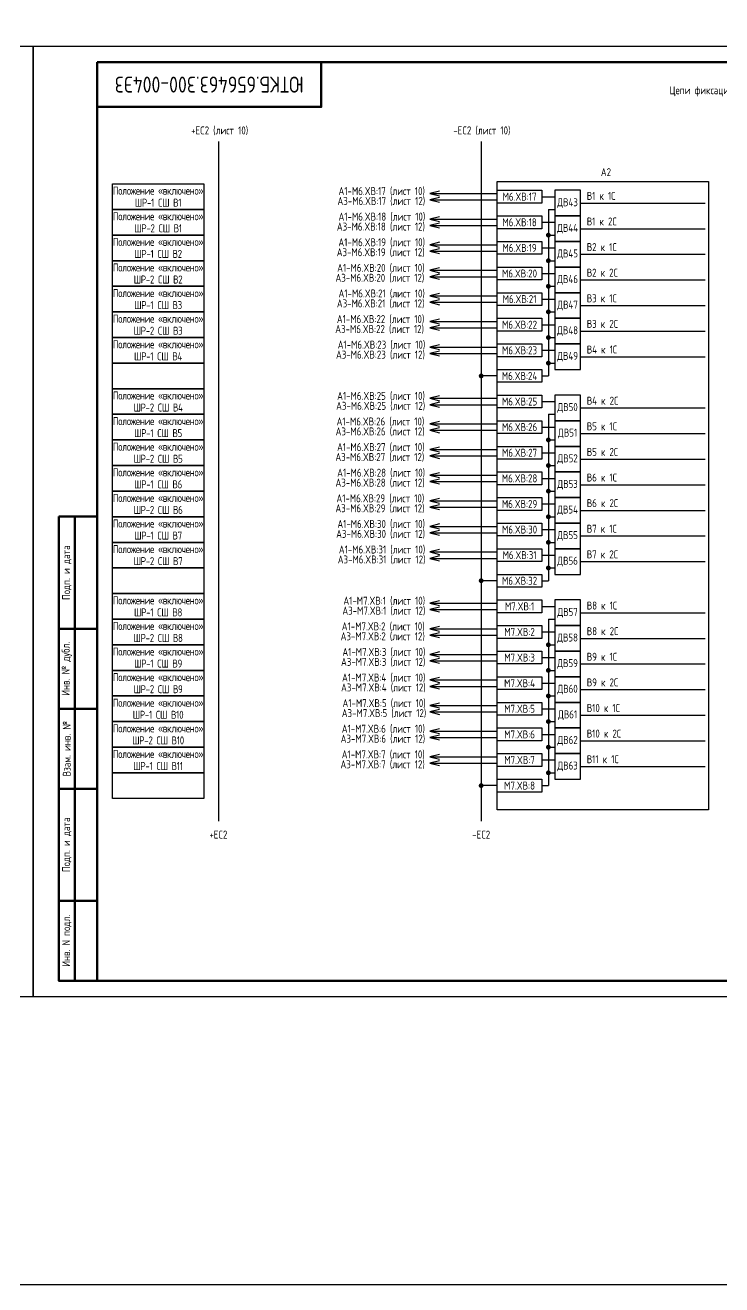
# Model space of a CAD drawing. Header units: millimetres. Extents: x -1612 to 9998, y -90 to 1220.
# Drawn here: x 4197.5 to 4415.2, y -90 to 303.6 of the extents above; entities that cross this region are included whole.
import ezdxf

# ---------------------------------------------------------------- set-up
doc = ezdxf.new("R2010")
doc.units = ezdxf.units.MM
doc.styles.add('Gost_type_A', font='GOST_0.TTF')

# ---------------------------------------------------------------- blocks, each defined once
blk = doc.blocks.new('Формат_А3')
blk.add_lwpolyline([(-420, 297), (0, 297), (0, 0), (-420, 0)], close=True)
at = {"lineweight": 50}
blk.add_lwpolyline([(-400, 292), (-5, 292), (-5, 5), (-400, 5)], close=True, dxfattribs=at)
blk = doc.blocks.new('Штамп левый нижний')
at = {"lineweight": 50}
for points in [[(-12, 145), (-7, 145), (-7, 110), (-12, 110)], [(-7, 145), (0, 145), (0, 110), (-7, 110)], [(-12, 110), (-7, 110), (-7, 85), (-12, 85)], [(-7, 110), (0, 110), (0, 85), (-7, 85)], [(-12, 85), (-7, 85), (-7, 60), (-12, 60)], [(-7, 85), (0, 85), (0, 60), (-7, 60)], [(-12, 60), (-7, 60), (-7, 25), (-12, 25)], [(-7, 60), (0, 60), (0, 25), (-7, 25)], [(-12, 25), (-7, 25), (-7, 0), (-12, 0)], [(-7, 25), (0, 25), (0, 0), (-7, 0)]]:
    blk.add_lwpolyline(points, close=True, dxfattribs=at)
at = {"char_height": 2.5, "attachment_point": 5, "rotation": 90, "style": 'Gost_type_A'}
for s, insert, width in [('Подп. и дата', (-9.5, 127.5), 35), ('Инв. № дубл.', (-9.5, 97.5), 25), ('Взам. инв. №', (-9.5, 72.5), 25), ('Подп. и дата', (-9.5, 42.5), 35), ('Инв. N подл.', (-9.5, 12.5), 25)]:
    blk.add_mtext(s, dxfattribs=dict(at, insert=insert, width=width))
blk = doc.blocks.new('Штамп угловой верхний')
at = {"lineweight": 50}
blk.add_lwpolyline([(0, 0), (70, 0), (70, -14), (0, -14)], close=True, dxfattribs=at)
blk = doc.blocks.new('POINT')
at = {"const_width": 0.75}
blk.add_lwpolyline([(-0.375, 0, 1), (0.375, 0, 1)], format="xyb", close=True, dxfattribs=at)

msp = doc.modelspace()

# ---------------------------------------------------------------- linework, layer by layer
for p, q in [((4257.87, 267.17), (4257.87, 54.81)), ((4339.98, 267.17), (4339.98, 54.81)), ((4323.98, 250.97), (4344.98, 250.97)), ((4323.98, 248.97), (4344.98, 248.97)), ((4358.98, 249.97), (4362.98, 249.97)), ((4370.98, 247.97), (4409.98, 247.97)), ((4360.98, 245.97), (4362.98, 245.97)), ((4360.98, 245.97), (4360.98, 193.97)), ((4323.98, 242.97), (4344.98, 242.97)), ((4323.98, 240.97), (4344.98, 240.97)), ((4358.98, 241.97), (4362.98, 241.97)), ((4360.98, 237.97), (4362.98, 237.97)), ((4370.98, 239.97), (4409.98, 239.97)), ((4323.98, 234.97), (4344.98, 234.97)), ((4323.98, 232.97), (4344.98, 232.97)), ((4358.98, 233.97), (4362.98, 233.97)), ((4360.98, 229.97), (4362.98, 229.97)), ((4370.98, 231.97), (4409.98, 231.97)), ((4323.98, 226.97), (4344.98, 226.97)), ((4323.98, 224.97), (4344.98, 224.97)), ((4358.98, 225.97), (4362.98, 225.97)), ((4360.98, 221.97), (4362.98, 221.97)), ((4370.98, 223.97), (4409.98, 223.97)), ((4323.98, 218.97), (4344.98, 218.97)), ((4323.98, 216.97), (4344.98, 216.97)), ((4358.98, 217.97), (4362.98, 217.97)), ((4360.98, 213.97), (4362.98, 213.97)), ((4370.98, 215.97), (4409.98, 215.97)), ((4323.98, 210.97), (4344.98, 210.97)), ((4323.98, 208.97), (4344.98, 208.97)), ((4358.98, 209.97), (4362.98, 209.97)), ((4360.98, 205.97), (4362.98, 205.97)), ((4370.98, 207.97), (4409.98, 207.97)), ((4323.98, 202.97), (4344.98, 202.97)), ((4323.98, 200.97), (4344.98, 200.97)), ((4358.98, 201.97), (4362.98, 201.97)), ((4360.98, 197.97), (4362.98, 197.97)), ((4370.98, 199.97), (4409.98, 199.97)), ((4344.98, 193.97), (4339.98, 193.97)), ((4358.98, 193.97), (4360.98, 193.97)), ((4323.98, 186.97), (4344.98, 186.97)), ((4358.98, 185.97), (4362.98, 185.97)), ((4323.98, 184.97), (4344.98, 184.97)), ((4360.98, 181.97), (4362.98, 181.97)), ((4360.98, 181.97), (4360.98, 129.97)), ((4370.98, 183.97), (4409.98, 183.97)), ((4323.98, 178.97), (4344.98, 178.97)), ((4358.98, 177.97), (4362.98, 177.97)), ((4323.98, 176.97), (4344.98, 176.97)), ((4360.98, 173.97), (4362.98, 173.97)), ((4370.98, 175.97), (4409.98, 175.97)), ((4323.98, 170.97), (4344.98, 170.97)), ((4358.98, 169.97), (4362.98, 169.97)), ((4323.98, 168.97), (4344.98, 168.97)), ((4360.98, 165.97), (4362.98, 165.97)), ((4370.98, 167.97), (4409.98, 167.97)), ((4323.98, 162.97), (4344.98, 162.97)), ((4358.98, 161.97), (4362.98, 161.97)), ((4323.98, 160.97), (4344.98, 160.97)), ((4360.98, 157.97), (4362.98, 157.97)), ((4370.98, 159.97), (4409.98, 159.97)), ((4323.98, 154.97), (4344.98, 154.97)), ((4358.98, 153.97), (4362.98, 153.97)), ((4323.98, 152.97), (4344.98, 152.97)), ((4360.98, 149.97), (4362.98, 149.97)), ((4370.98, 151.97), (4409.98, 151.97)), ((4323.98, 146.97), (4344.98, 146.97)), ((4358.98, 145.97), (4362.98, 145.97)), ((4323.98, 144.97), (4344.98, 144.97)), ((4360.98, 141.97), (4362.98, 141.97)), ((4370.98, 143.97), (4409.98, 143.97)), ((4323.98, 138.97), (4344.98, 138.97)), ((4358.98, 137.97), (4362.98, 137.97)), ((4323.98, 136.97), (4344.98, 136.97)), ((4360.98, 133.97), (4362.98, 133.97)), ((4370.98, 135.97), (4409.98, 135.97)), ((4344.98, 129.97), (4339.98, 129.97)), ((4358.98, 129.97), (4360.98, 129.97)), ((4323.98, 122.97), (4344.98, 122.97)), ((4323.98, 120.97), (4344.98, 120.97)), ((4358.98, 121.97), (4362.98, 121.97)), ((4370.98, 119.97), (4409.98, 119.97)), ((4323.98, 114.97), (4344.98, 114.97)), ((4360.98, 117.97), (4362.98, 117.97)), ((4360.98, 117.97), (4360.98, 65.97)), ((4323.98, 112.97), (4344.98, 112.97)), ((4358.98, 113.97), (4362.98, 113.97)), ((4370.98, 111.97), (4409.98, 111.97)), ((4323.98, 106.97), (4344.98, 106.97)), ((4360.98, 109.97), (4362.98, 109.97)), ((4323.98, 104.97), (4344.98, 104.97)), ((4358.98, 105.97), (4362.98, 105.97)), ((4370.98, 103.97), (4409.98, 103.97)), ((4323.98, 98.97), (4344.98, 98.97)), ((4360.98, 101.97), (4362.98, 101.97)), ((4323.98, 96.97), (4344.98, 96.97)), ((4358.98, 97.97), (4362.98, 97.97)), ((4370.98, 95.97), (4409.98, 95.97)), ((4323.98, 90.97), (4344.98, 90.97)), ((4360.98, 93.97), (4362.98, 93.97)), ((4323.98, 88.97), (4344.98, 88.97)), ((4358.98, 89.97), (4362.98, 89.97)), ((4370.98, 87.97), (4409.98, 87.97)), ((4323.98, 82.97), (4344.98, 82.97)), ((4360.98, 85.97), (4362.98, 85.97)), ((4323.98, 80.97), (4344.98, 80.97)), ((4358.98, 81.97), (4362.98, 81.97)), ((4370.98, 79.97), (4409.98, 79.97)), ((4323.98, 74.97), (4344.98, 74.97)), ((4360.98, 77.97), (4362.98, 77.97)), ((4323.98, 72.97), (4344.98, 72.97)), ((4358.98, 73.97), (4362.98, 73.97)), ((4370.98, 71.97), (4409.98, 71.97)), ((4360.98, 69.97), (4362.98, 69.97)), ((4344.98, 65.97), (4339.98, 65.97)), ((4358.98, 65.97), (4360.98, 65.97))]:
    msp.add_line(p, q)
for points in [[(-1612, 1220), (9998.36, 1220), (9998.36, -90), (-1612, -90)], [(4253.27, 245.97), (4224.77, 245.97), (4224.77, 253.97), (4253.27, 253.97)], [(4344.98, 254.75), (4410.98, 254.75), (4410.98, 58.41), (4344.98, 58.41)], [(4344.98, 251.97), (4358.98, 251.97), (4358.98, 247.97), (4344.98, 247.97)], [(4253.27, 237.97), (4224.77, 237.97), (4224.77, 245.97), (4253.27, 245.97)], [(4344.98, 243.97), (4358.98, 243.97), (4358.98, 239.97), (4344.98, 239.97)], [(4253.27, 229.97), (4224.77, 229.97), (4224.77, 237.97), (4253.27, 237.97)], [(4344.98, 235.97), (4358.98, 235.97), (4358.98, 231.97), (4344.98, 231.97)], [(4253.27, 221.97), (4224.77, 221.97), (4224.77, 229.97), (4253.27, 229.97)], [(4344.98, 227.97), (4358.98, 227.97), (4358.98, 223.97), (4344.98, 223.97)], [(4253.27, 213.97), (4224.77, 213.97), (4224.77, 221.97), (4253.27, 221.97)], [(4344.98, 219.97), (4358.98, 219.97), (4358.98, 215.97), (4344.98, 215.97)], [(4253.27, 205.97), (4224.77, 205.97), (4224.77, 213.97), (4253.27, 213.97)], [(4344.98, 211.97), (4358.98, 211.97), (4358.98, 207.97), (4344.98, 207.97)], [(4253.27, 197.97), (4224.77, 197.97), (4224.77, 205.97), (4253.27, 205.97)], [(4344.98, 203.97), (4358.98, 203.97), (4358.98, 199.97), (4344.98, 199.97)], [(4253.27, 189.97), (4224.77, 189.97), (4224.77, 197.97), (4253.27, 197.97)], [(4344.98, 195.97), (4358.98, 195.97), (4358.98, 191.97), (4344.98, 191.97)], [(4253.27, 181.97), (4224.77, 181.97), (4224.77, 189.97), (4253.27, 189.97)], [(4344.98, 187.97), (4358.98, 187.97), (4358.98, 183.97), (4344.98, 183.97)], [(4253.27, 173.97), (4224.77, 173.97), (4224.77, 181.97), (4253.27, 181.97)], [(4344.98, 179.97), (4358.98, 179.97), (4358.98, 175.97), (4344.98, 175.97)], [(4253.27, 165.97), (4224.77, 165.97), (4224.77, 173.97), (4253.27, 173.97)], [(4344.98, 171.97), (4358.98, 171.97), (4358.98, 167.97), (4344.98, 167.97)], [(4253.27, 157.97), (4224.77, 157.97), (4224.77, 165.97), (4253.27, 165.97)], [(4344.98, 163.97), (4358.98, 163.97), (4358.98, 159.97), (4344.98, 159.97)], [(4253.27, 149.97), (4224.77, 149.97), (4224.77, 157.97), (4253.27, 157.97)], [(4344.98, 155.97), (4358.98, 155.97), (4358.98, 151.97), (4344.98, 151.97)], [(4253.27, 141.97), (4224.77, 141.97), (4224.77, 149.97), (4253.27, 149.97)], [(4344.98, 147.97), (4358.98, 147.97), (4358.98, 143.97), (4344.98, 143.97)], [(4253.27, 133.97), (4224.77, 133.97), (4224.77, 141.97), (4253.27, 141.97)], [(4344.98, 139.97), (4358.98, 139.97), (4358.98, 135.97), (4344.98, 135.97)], [(4253.27, 125.97), (4224.77, 125.97), (4224.77, 133.97), (4253.27, 133.97)], [(4344.98, 131.97), (4358.98, 131.97), (4358.98, 127.97), (4344.98, 127.97)], [(4253.27, 117.97), (4224.77, 117.97), (4224.77, 125.97), (4253.27, 125.97)], [(4344.98, 123.97), (4358.98, 123.97), (4358.98, 119.97), (4344.98, 119.97)], [(4253.27, 109.97), (4224.77, 109.97), (4224.77, 117.97), (4253.27, 117.97)], [(4344.98, 115.97), (4358.98, 115.97), (4358.98, 111.97), (4344.98, 111.97)], [(4253.27, 101.97), (4224.77, 101.97), (4224.77, 109.97), (4253.27, 109.97)], [(4344.98, 107.97), (4358.98, 107.97), (4358.98, 103.97), (4344.98, 103.97)], [(4253.27, 93.97), (4224.77, 93.97), (4224.77, 101.97), (4253.27, 101.97)], [(4344.98, 99.97), (4358.98, 99.97), (4358.98, 95.97), (4344.98, 95.97)], [(4253.27, 85.97), (4224.77, 85.97), (4224.77, 93.97), (4253.27, 93.97)], [(4344.98, 91.97), (4358.98, 91.97), (4358.98, 87.97), (4344.98, 87.97)], [(4253.27, 77.97), (4224.77, 77.97), (4224.77, 85.97), (4253.27, 85.97)], [(4344.98, 83.97), (4358.98, 83.97), (4358.98, 79.97), (4344.98, 79.97)], [(4253.27, 69.97), (4224.77, 69.97), (4224.77, 77.97), (4253.27, 77.97)], [(4344.98, 75.97), (4358.98, 75.97), (4358.98, 71.97), (4344.98, 71.97)], [(4253.27, 61.97), (4224.77, 61.97), (4224.77, 69.97), (4253.27, 69.97)], [(4344.98, 67.97), (4358.98, 67.97), (4358.98, 63.97), (4344.98, 63.97)]]:
    msp.add_lwpolyline(points, close=True)
at = {"ltscale": 4}
for points in [[(4362.98, 243.97), (4370.98, 243.97), (4370.98, 251.97), (4362.98, 251.97)], [(4362.98, 235.97), (4370.98, 235.97), (4370.98, 243.97), (4362.98, 243.97)], [(4362.98, 227.97), (4370.98, 227.97), (4370.98, 235.97), (4362.98, 235.97)], [(4362.98, 219.97), (4370.98, 219.97), (4370.98, 227.97), (4362.98, 227.97)], [(4362.98, 211.97), (4370.98, 211.97), (4370.98, 219.97), (4362.98, 219.97)], [(4362.98, 203.97), (4370.98, 203.97), (4370.98, 211.97), (4362.98, 211.97)], [(4362.98, 195.97), (4370.98, 195.97), (4370.98, 203.97), (4362.98, 203.97)], [(4362.98, 179.97), (4370.98, 179.97), (4370.98, 187.97), (4362.98, 187.97)], [(4362.98, 171.97), (4370.98, 171.97), (4370.98, 179.97), (4362.98, 179.97)], [(4362.98, 163.97), (4370.98, 163.97), (4370.98, 171.97), (4362.98, 171.97)], [(4362.98, 155.97), (4370.98, 155.97), (4370.98, 163.97), (4362.98, 163.97)], [(4362.98, 147.97), (4370.98, 147.97), (4370.98, 155.97), (4362.98, 155.97)], [(4362.98, 139.97), (4370.98, 139.97), (4370.98, 147.97), (4362.98, 147.97)], [(4362.98, 131.97), (4370.98, 131.97), (4370.98, 139.97), (4362.98, 139.97)], [(4362.98, 115.97), (4370.98, 115.97), (4370.98, 123.97), (4362.98, 123.97)], [(4362.98, 107.97), (4370.98, 107.97), (4370.98, 115.97), (4362.98, 115.97)], [(4362.98, 99.97), (4370.98, 99.97), (4370.98, 107.97), (4362.98, 107.97)], [(4362.98, 91.97), (4370.98, 91.97), (4370.98, 99.97), (4362.98, 99.97)], [(4362.98, 83.97), (4370.98, 83.97), (4370.98, 91.97), (4362.98, 91.97)], [(4362.98, 75.97), (4370.98, 75.97), (4370.98, 83.97), (4362.98, 83.97)], [(4362.98, 67.97), (4370.98, 67.97), (4370.98, 75.97), (4362.98, 75.97)]]:
    msp.add_lwpolyline(points, close=True, dxfattribs=at)
for points in [[(4326.98, 251.72), (4323.98, 250.97), (4326.98, 250.22)], [(4326.98, 249.72), (4323.98, 248.97), (4326.98, 248.22)], [(4326.98, 243.72), (4323.98, 242.97), (4326.98, 242.22)], [(4326.98, 241.72), (4323.98, 240.97), (4326.98, 240.22)], [(4326.98, 235.72), (4323.98, 234.97), (4326.98, 234.22)], [(4326.98, 233.72), (4323.98, 232.97), (4326.98, 232.22)], [(4326.98, 227.72), (4323.98, 226.97), (4326.98, 226.22)], [(4326.98, 225.72), (4323.98, 224.97), (4326.98, 224.22)], [(4326.98, 219.72), (4323.98, 218.97), (4326.98, 218.22)], [(4326.98, 217.72), (4323.98, 216.97), (4326.98, 216.22)], [(4326.98, 211.72), (4323.98, 210.97), (4326.98, 210.22)], [(4326.98, 209.72), (4323.98, 208.97), (4326.98, 208.22)], [(4326.98, 203.72), (4323.98, 202.97), (4326.98, 202.22)], [(4326.98, 201.72), (4323.98, 200.97), (4326.98, 200.22)], [(4326.98, 187.72), (4323.98, 186.97), (4326.98, 186.22)], [(4326.98, 185.72), (4323.98, 184.97), (4326.98, 184.22)], [(4326.98, 179.72), (4323.98, 178.97), (4326.98, 178.22)], [(4326.98, 177.72), (4323.98, 176.97), (4326.98, 176.22)], [(4326.98, 171.72), (4323.98, 170.97), (4326.98, 170.22)], [(4326.98, 169.72), (4323.98, 168.97), (4326.98, 168.22)], [(4326.98, 163.72), (4323.98, 162.97), (4326.98, 162.22)], [(4326.98, 161.72), (4323.98, 160.97), (4326.98, 160.22)], [(4326.98, 155.72), (4323.98, 154.97), (4326.98, 154.22)], [(4326.98, 153.72), (4323.98, 152.97), (4326.98, 152.22)], [(4326.98, 147.72), (4323.98, 146.97), (4326.98, 146.22)], [(4326.98, 145.72), (4323.98, 144.97), (4326.98, 144.22)], [(4326.98, 139.72), (4323.98, 138.97), (4326.98, 138.22)], [(4326.98, 137.72), (4323.98, 136.97), (4326.98, 136.22)], [(4326.98, 123.72), (4323.98, 122.97), (4326.98, 122.22)], [(4326.98, 121.72), (4323.98, 120.97), (4326.98, 120.22)], [(4326.98, 115.72), (4323.98, 114.97), (4326.98, 114.22)], [(4326.98, 113.72), (4323.98, 112.97), (4326.98, 112.22)], [(4326.98, 107.72), (4323.98, 106.97), (4326.98, 106.22)], [(4326.98, 105.72), (4323.98, 104.97), (4326.98, 104.22)], [(4326.98, 99.72), (4323.98, 98.97), (4326.98, 98.22)], [(4326.98, 97.72), (4323.98, 96.97), (4326.98, 96.22)], [(4326.98, 91.72), (4323.98, 90.97), (4326.98, 90.22)], [(4326.98, 89.72), (4323.98, 88.97), (4326.98, 88.22)], [(4326.98, 83.72), (4323.98, 82.97), (4326.98, 82.22)], [(4326.98, 81.72), (4323.98, 80.97), (4326.98, 80.22)], [(4326.98, 75.72), (4323.98, 74.97), (4326.98, 74.22)], [(4326.98, 73.72), (4323.98, 72.97), (4326.98, 72.22)]]:
    msp.add_lwpolyline(points)

# ---------------------------------------------------------------- block references
for name, p in [('Формат_А3', (4200, 0)), ('Формат_А3', (4620, 0)), ('Штамп угловой верхний', (4220, 292)), ('POINT', (4360.98, 237.97)), ('POINT', (4360.98, 229.97)), ('POINT', (4360.98, 221.97)), ('POINT', (4360.98, 213.97)), ('POINT', (4360.98, 205.97)), ('POINT', (4360.98, 197.97)), ('POINT', (4339.98, 193.97)), ('POINT', (4360.98, 173.97)), ('POINT', (4360.98, 165.97)), ('POINT', (4360.98, 157.97)), ('Штамп левый нижний', (4220, 5)), ('POINT', (4360.98, 149.97)), ('POINT', (4360.98, 141.97)), ('POINT', (4360.98, 133.97)), ('POINT', (4339.98, 129.97)), ('POINT', (4360.98, 109.97)), ('POINT', (4360.98, 101.97)), ('POINT', (4360.98, 93.97)), ('POINT', (4360.98, 85.97)), ('POINT', (4360.98, 77.97)), ('POINT', (4360.98, 69.97)), ('POINT', (4339.98, 65.97))]:
    msp.add_blockref(name, p)

# ---------------------------------------------------------------- texts
at = {"insert": (4255, 285), "char_height": 5, "width": 70, "attachment_point": 5, "rotation": 180, "style": 'Gost_type_A'}
msp.add_mtext('ЮТКБ.656463.300-004Э3', dxfattribs=at)
at = {"char_height": 2.5, "style": 'Gost_type_A'}
for s, insert, width, attachment_point, line_spacing_factor in [('Цепи фиксации присоединений', (4419.61, 282.89), 181, 5, 0.9), ('A2', (4378.97, 256.38), 66, 8, 0.9), ('{\\T0.95;Положение «включено» ШР-1 СШ В1}', (4239.02, 249.97), 28.5021, 5, 0.9), ('A1-M6.XВ:17 (лист 10)', (4295.4, 251.61), 31, 4, 0.8), ('A3-M6.XВ:17 (лист 12)', (4295.08, 248.5), 31, 4, 0.8), ('{\\T0.95;Положение «включено» ШР-2 СШ В1}', (4239.02, 241.97), 28.5021, 5, 0.9), ('A1-M6.XВ:18 (лист 10)', (4295.41, 243.61), 31, 4, 0.8), ('A3-M6.XВ:18 (лист 12)', (4294.89, 240.5), 31, 4, 0.8), ('{\\T0.95;Положение «включено» ШР-1 СШ В2}', (4239.02, 233.97), 28.5021, 5, 0.9), ('A1-M6.XВ:19 (лист 10)', (4295.37, 235.61), 31, 4, 0.8), ('A3-M6.XВ:19 (лист 12)', (4294.85, 232.5), 31, 4, 0.8), ('{\\T0.95;Положение «включено» ШР-2 СШ В2}', (4239.02, 225.97), 28.5021, 5, 0.9), ('A1-M6.XВ:20 (лист 10)', (4294.98, 227.61), 31, 4, 0.8), ('A3-M6.XВ:20 (лист 12)', (4294.46, 224.5), 31, 4, 0.8), ('{\\T0.95;Положение «включено» ШР-1 СШ В3}', (4239.02, 217.97), 28.5021, 5, 0.9), ('A1-M6.XВ:21 (лист 10)', (4295.41, 219.61), 31, 4, 0.8), ('A3-M6.XВ:21 (лист 12)', (4294.89, 216.5), 31, 4, 0.8), ('{\\T0.95;Положение «включено» ШР-2 СШ В3}', (4239.02, 209.97), 28.5021, 5, 0.9), ('A1-M6.XВ:22 (лист 10)', (4294.89, 211.61), 31, 4, 0.8), ('A3-M6.XВ:22 (лист 12)', (4294.38, 208.5), 31, 4, 0.8), ('{\\T0.95;Положение «включено» ШР-1 СШ В4}', (4239.02, 201.97), 28.5021, 5, 0.9), ('A1-M6.XВ:23 (лист 10)', (4295.15, 203.61), 31, 4, 0.8), ('A3-M6.XВ:23 (лист 12)', (4294.62, 200.5), 31, 4, 0.8), ('{\\T0.95;Положение «включено» ШР-2 СШ В4}', (4239.02, 185.97), 28.5021, 5, 0.9), ('A1-M6.XВ:25 (лист 10)', (4294.98, 187.61), 31, 4, 0.8), ('A3-M6.XВ:25 (лист 12)', (4294.66, 184.5), 31, 4, 0.8), ('{\\T0.95;Положение «включено» ШР-1 СШ В5}', (4239.02, 177.97), 28.5021, 5, 0.9), ('A1-M6.XВ:26 (лист 10)', (4294.8, 179.61), 31, 4, 0.8), ('A3-M6.XВ:26 (лист 12)', (4294.5, 176.5), 31, 4, 0.8), ('A1-M6.XВ:27 (лист 10)', (4294.95, 171.61), 31, 4, 0.8), ('{\\T0.95;Положение «включено» ШР-2 СШ В5}', (4239.02, 169.97), 28.5021, 5, 0.9), ('A3-M6.XВ:27 (лист 12)', (4294.43, 168.5), 31, 4, 0.8), ('{\\T0.95;Положение «включено» ШР-1 СШ В6}', (4239.02, 161.97), 28.5021, 5, 0.9), ('A3-M6.XВ:28 (лист 12)', (4294.46, 160.5), 31, 4, 0.8), ('A1-M6.XВ:28 (лист 10)', (4294.98, 163.61), 31, 4, 0.8), ('{\\T0.95;Положение «включено» ШР-2 СШ В6}', (4239.02, 153.97), 28.5021, 5, 0.9), ('A3-M6.XВ:29 (лист 12)', (4294.44, 152.5), 31, 4, 0.8), ('A1-M6.XВ:29 (лист 10)', (4294.76, 155.61), 31, 4, 0.8), ('{\\T0.95;Положение «включено» ШР-1 СШ В7}', (4239.02, 145.97), 28.5021, 5, 0.9), ('A3-M6.XВ:30 (лист 12)', (4294.67, 144.5), 31, 4, 0.8), ('A1-M6.XВ:30 (лист 10)', (4295.05, 147.61), 31, 4, 0.8), ('{\\T0.95;Положение «включено» ШР-2 СШ В7}', (4239.02, 137.97), 28.5021, 5, 0.9), ('A3-M6.XВ:31 (лист 12)', (4295.17, 136.5), 31, 4, 0.8), ('A1-M6.XВ:31 (лист 10)', (4295.5, 139.61), 31, 4, 0.8), ('{\\T0.95;Положение «включено» ШР-1 СШ В8}', (4239.02, 121.97), 28.5021, 5, 0.9), ('A3-M7.XВ:1 (лист 12)', (4296.61, 120.5), 31, 4, 0.8), ('A1-M7.XВ:1 (лист 10)', (4296.93, 123.61), 31, 4, 0.8), ('{\\T0.95;Положение «включено» ШР-2 СШ В8}', (4239.02, 113.97), 28.5021, 5, 0.9), ('A3-M7.XВ:2 (лист 12)', (4296.06, 112.5), 31, 4, 0.8), ('A1-M7.XВ:2 (лист 10)', (4296.42, 115.61), 31, 4, 0.8), ('{\\T0.95;Положение «включено» ШР-1 СШ В9}', (4239.02, 105.97), 28.5021, 5, 0.9), ('A1-M7.XВ:3 (лист 10)', (4296.61, 107.61), 31, 4, 0.8), ('A3-M7.XВ:3 (лист 12)', (4296.19, 104.5), 31, 4, 0.8), ('{\\T0.95;Положение «включено» ШР-2 СШ В9}', (4239.02, 97.97), 28.5021, 5, 0.9), ('A1-M7.XВ:4 (лист 10)', (4296.51, 99.61), 31, 4, 0.8), ('A3-M7.XВ:4 (лист 12)', (4296.2, 96.5), 31, 4, 0.8), ('{\\T0.95;Положение «включено» ШР-1 СШ В10}', (4239.02, 89.97), 28.5021, 5, 0.9), ('A1-M7.XВ:5 (лист 10)', (4296.65, 91.61), 31, 4, 0.8), ('A3-M7.XВ:5 (лист 12)', (4296.42, 88.5), 31, 4, 0.8), ('{\\T0.95;Положение «включено» ШР-2 СШ В10}', (4239.02, 81.97), 28.5021, 5, 0.9), ('A1-M7.XВ:6 (лист 10)', (4296.42, 83.61), 31, 4, 0.8), ('A3-M7.XВ:6 (лист 12)', (4296.08, 80.5), 31, 4, 0.8), ('{\\T0.95;Положение «включено» ШР-1 СШ В11}', (4239.02, 73.97), 28.5021, 5, 0.9), ('A1-M7.XВ:7 (лист 10)', (4296.41, 75.61), 31, 4, 0.8), ('A3-M7.XВ:7 (лист 12)', (4296.02, 72.5), 31, 4, 0.8)]:
    msp.add_mtext(s, dxfattribs=dict(at, insert=insert, width=width, attachment_point=attachment_point, line_spacing_factor=line_spacing_factor))
for s, insert, width, attachment_point in [('+EC2 (лист 10)', (4258.25, 269.18), 20.4645, 8), ('-EC2 (лист 10)', (4340.2, 269.18), 22.1218, 8), ('M6.XВ:17', (4351.98, 249.97), 14, 5), ('ДВ43', (4366.98, 247.97), 7.9998, 5), ('В1 к 1С', (4372.98, 248.97), 35.7119, 7), ('M6.XВ:18', (4351.98, 241.97), 14, 5), ('ДВ44', (4366.98, 239.97), 7.9998, 5), ('В1 к 2С', (4372.98, 240.97), 41.1416, 7), ('M6.XВ:19', (4351.98, 233.97), 14, 5), ('ДВ45', (4366.98, 231.97), 7.9998, 5), ('В2 к 1С', (4372.98, 232.97), 27.8465, 7), ('M6.XВ:20', (4351.98, 225.97), 14, 5), ('ДВ46', (4366.98, 223.97), 7.9998, 5), ('В2 к 2С', (4372.98, 224.97), 27.8465, 7), ('M6.XВ:21', (4351.98, 217.97), 14, 5), ('ДВ47', (4366.98, 215.97), 7.9998, 5), ('В3 к 1С', (4372.98, 216.97), 33.4848, 7), ('M6.XВ:22', (4351.98, 209.97), 14, 5), ('ДВ48', (4366.98, 207.97), 7.9998, 5), ('В3 к 2С', (4372.98, 208.97), 35.3544, 7), ('M6.XВ:23', (4351.98, 201.97), 14, 5), ('ДВ49', (4366.98, 199.97), 7.9998, 5), ('В4 к 1С', (4372.98, 200.97), 27.8465, 7), ('M6.XВ:24', (4351.98, 193.97), 14, 5), ('M6.XВ:25', (4351.98, 185.97), 14, 5), ('ДВ50', (4366.98, 183.97), 7.9998, 5), ('В4 к 2С', (4372.98, 184.97), 27.8465, 7), ('M6.XВ:26', (4351.98, 177.97), 14, 5), ('ДВ51', (4366.98, 175.97), 7.9998, 5), ('В5 к 1С', (4372.98, 176.97), 27.8465, 7), ('M6.XВ:27', (4351.98, 169.97), 14, 5), ('ДВ52', (4366.98, 167.97), 7.9998, 5), ('В5 к 2С', (4372.98, 168.97), 35.933, 7), ('M6.XВ:28', (4351.98, 161.97), 14, 5), ('ДВ53', (4366.98, 159.97), 7.9998, 5), ('В6 к 1С', (4372.98, 160.97), 41.868, 7), ('M6.XВ:29', (4351.98, 153.97), 14, 5), ('В6 к 2С', (4372.98, 152.97), 42.9636, 7), ('ДВ54', (4366.98, 151.97), 7.9998, 5), ('M6.XВ:30', (4351.98, 145.97), 14, 5), ('В7 к 1С', (4372.98, 144.97), 40.0707, 7), ('ДВ55', (4366.98, 143.97), 7.9998, 5), ('M6.XВ:31', (4351.98, 137.97), 14, 5), ('В7 к 2С', (4372.98, 136.97), 38, 7), ('ДВ56', (4366.98, 135.97), 7.9998, 5), ('M6.XВ:32', (4351.98, 129.97), 14, 5), ('M7.XВ:1', (4351.98, 121.97), 14, 5), ('В8 к 1С', (4372.98, 120.97), 29.668, 7), ('ДВ57', (4366.98, 119.97), 7.9998, 5), ('M7.XВ:2', (4351.98, 113.97), 14, 5), ('В8 к 2С', (4372.98, 112.97), 30.6324, 7), ('ДВ58', (4366.98, 111.97), 7.9998, 5), ('M7.XВ:3', (4351.98, 105.97), 14, 5), ('В9 к 1С', (4372.98, 104.97), 30.6324, 7), ('ДВ59', (4366.98, 103.97), 7.9998, 5), ('M7.XВ:4', (4351.98, 97.97), 14, 5), ('В9 к 2С', (4372.98, 96.97), 27.8465, 7), ('ДВ60', (4366.98, 95.97), 7.9998, 5), ('M7.XВ:5', (4351.98, 89.97), 14, 5), ('В10 к 1С', (4372.98, 88.97), 27.8465, 7), ('ДВ61', (4366.98, 87.97), 7.9998, 5), ('M7.XВ:6', (4351.98, 81.97), 14, 5), ('В10 к 2С', (4372.98, 80.97), 27.8465, 7), ('ДВ62', (4366.98, 79.97), 7.9998, 5), ('M7.XВ:7', (4351.98, 73.97), 14, 5), ('В11 к 1С', (4372.98, 72.97), 33.5921, 7), ('ДВ63', (4366.98, 71.97), 7.9998, 5), ('M7.XВ:8', (4351.98, 65.97), 14, 5), ('+EC2', (4257.87, 51.91), 20, 2), ('-EC2', (4339.98, 51.91), 20, 2)]:
    msp.add_mtext(s, dxfattribs=dict(at, insert=insert, width=width, attachment_point=attachment_point))

doc.saveas('drawing.dxf')
